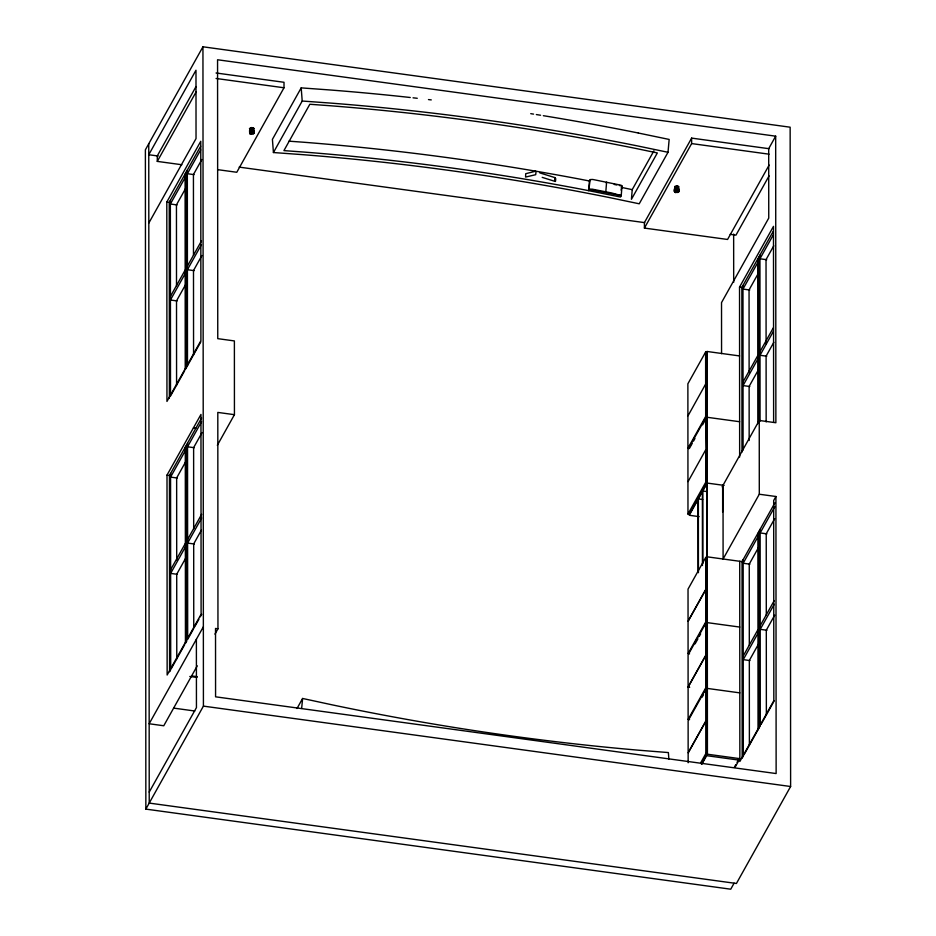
<?xml version="1.0" encoding="UTF-8"?>
<svg xmlns="http://www.w3.org/2000/svg" width="936" height="936" viewBox="0 0 936 936"><rect width="100%" height="100%" fill="white"/><g stroke="black" fill="none" stroke-linecap="round" stroke-linejoin="round"><path stroke-width="1.4" d="M251.749 127.565L249.549 128.642L251.749 127.565L253.633 128.115L253.399 129.414L253.913 128.653M253.913 130.513L253.761 133.298L251.749 132.28L251.749 129.425L249.853 129.964L249.97 133.789L251.714 134.304L253.738 133.415L253.913 130.513L251.749 129.425M674.727 187.563L676.634 185.948L678.518 186.498L678.296 187.797L674.727 187.563L674.739 186.486L676.634 185.948M677.629 192.547L678.635 191.798L676.646 190.663L676.646 187.808L674.739 188.335L674.294 191.201L675.593 192.535L678.378 192.184L678.799 188.896L676.646 187.808M249.549 130.502L249.701 133.403L253.738 133.415M674.856 192.172L674.447 188.873M249.853 129.964L249.97 133.789M674.739 188.335L674.294 191.201L675.593 192.535M589.411 180.999L588.721 190.663L620.486 197.016L621.223 195.706L622.007 185.96L621.024 185.211L592.757 179.466L590.37 179.536L589.411 180.999L580.226 179.197A2331.915 1951.267 29.2 0 0 303.358 142.213L288.943 141.172M590.148 179.689L588.721 190.663L580.039 188.967A2320.637 1941.826 29.2 0 0 304.504 152.112L283.924 150.614L309.828 104.259L330.408 105.756A2319.993 1941.287 29.2 0 1 636.433 148.567L657.341 152.942L631.437 199.298L632.221 189.645L653.925 150.813M605.814 191.821L606.587 182.169L606.212 182.836M621.048 190.125L622.007 186.053L619.398 185.515M555.235 178.016L554.943 180.905L555.247 177.934M555.528 181.221L555.75 178.647M410.237 97.496A2335.039 1953.877 29.2 0 0 330.314 89.996L301.193 87.879L272.411 139.382L273.429 152.533L303.065 154.686A2319.993 1941.287 29.2 0 1 609.079 197.496L639.23 203.791L668.012 152.287L669.158 139.441L638.317 133.017M301.649 708.447L302.609 698.467L332.21 704.855A2319.993 1941.287 29.2 0 0 638.2 750.169L668.386 752.567L668.854 759.131M252.767 132.421L252.837 129.577L249.83 129.18L251.714 129.893M677.652 190.804L677.582 188.148M251.749 127.963L252.837 127.717M676.634 186.346L677.722 186.1M253.504 132.795L253.633 129.975M678.389 191.178L678.518 188.358M148.754 143.77L149.222 803.088L736.421 883.479L790.616 786.509L790.148 127.202L202.948 46.8L145.384 149.807L145.852 809.113L730.735 889.2L734.105 883.163M196.045 86.533L157.283 155.903L157.283 161.39L181.853 164.748M157.283 161.39L196.045 92.02M148.812 223.084L196.034 138.587L195.987 70.235L148.766 154.732L158.231 156.031M166.807 202.047L200.76 141.289L200.901 340.681L166.959 401.427L166.807 202.047L169.463 202.41M200.667 146.215L169.24 202.375L169.381 398.046M185.094 177.653L170.364 204.013L177.126 204.937M200.678 149.865L187.352 173.71L194.103 174.634M185.574 188.534L176.448 204.844L176.506 285.667M201.848 159.483L193.436 174.541L193.483 255.364M249.701 133.286L251.749 132.28M253.48 133.801L254.065 132.842L252.919 131.836L250.591 131.824L249.982 132.783M216.064 72.985L284.006 82.286L284.006 87.773L236.785 172.271L217.994 169.697M170.434 296.384L185.164 270.024M187.411 266.07L201.439 240.973M185.164 273.675L170.434 300.023L177.196 300.947M201.439 244.624L187.411 269.72L194.173 270.644M185.644 284.544L176.518 300.854L176.576 385.234M201.919 255.493L193.495 270.551L193.565 354.931M273.429 152.533L302.211 101.029L301.193 87.879M184.532 370.937L170.504 396.033L170.364 200.362M200.807 341.886L185.234 369.685L185.094 174.014M167.006 475.125L200.959 414.437L201.1 614.262L167.146 675.02L167.006 475.125L169.439 475.523L201.568 418.041M185.293 450.742L170.563 477.103L177.325 478.027M201.568 421.691L187.539 446.788L194.302 447.712M185.761 461.612L176.647 477.933L176.705 560.442M202.047 432.561L193.623 447.619L193.682 528.688M217.327 445.314L234.433 414.683L234.386 340.926L217.76 338.656L217.561 59.764L775.675 136.176L775.874 422.744L759.248 420.463L722.171 486.814M170.633 569.731L185.363 543.383M187.609 539.428L201.638 514.332M185.363 547.034L170.633 573.394L177.395 574.318M201.638 517.982L187.609 543.091L194.372 544.015M185.831 557.914L176.717 574.224L176.775 658.85M201.404 530.115L193.694 543.921L193.752 628.536M171.405 668.433L184.731 644.588M186.556 641.324L185.433 643.336L185.293 447.092M193.284 629.343L187.68 639.382L187.539 443.137M194.688 626.827L198.9 619.304M200.304 616.789L201.708 614.285M203.358 626.792L149.163 723.762L163.765 725.763L197.262 665.835M214.964 634.163L217.959 628.793L217.807 412.413L234.433 414.683M149.21 792.113L196.443 707.616L196.384 639.265M145.852 809.113L203.416 706.118L202.948 46.8M296.993 708.517L302.609 698.467M769.053 148.707L691.634 138.107L644.413 222.604L644.413 228.08L727.564 239.464L769.146 165.064M644.413 228.08L691.634 143.582L691.634 138.107M674.587 191.669L676.646 190.663M678.296 187.797L678.799 187.036M678.799 188.896L678.635 191.798M678.378 192.184L678.951 191.213L677.804 190.207L675.476 190.207L674.879 191.166M775.675 136.176L768.702 148.648L768.748 218.1L721.527 302.597L721.562 353.668M769.088 175.863L735.965 235.135L730.174 234.339M739.651 457.025L739.534 287.106L773.487 226.36L773.627 422.405M705.627 352.03L705.65 384.052L706.75 384.895L706.727 352.884L705.627 352.03L687.878 383.783L687.902 415.806M773.276 231.262L741.85 287.434L741.967 452.053M706.317 352.942L707.125 351.491L739.58 355.937M757.704 262.724L742.973 289.084L749.736 290.008M773.276 234.924L759.95 258.769L766.713 259.705M758.874 272.341L749.057 289.914L749.116 372.598M773.756 245.805L766.034 259.611L766.093 343.746M705.65 384.052L687.902 416.017L687.925 448.262L689.387 448.461L692.172 443.477M687.925 448.262L705.674 416.508L705.65 384.275L706.75 385.117L706.774 417.351L702.597 424.815M706.797 450.696L706.774 418.673L705.674 417.83L687.925 449.572L687.948 481.595M693.564 440.996L694.945 438.504M706.364 418.743L707.171 417.292L739.627 421.726M743.044 381.923L757.774 355.563M760.02 351.62L773.347 327.775M705.697 449.842L687.948 481.818L687.972 514.051L689.434 514.25L706.82 483.151L705.674 417.83M757.774 359.225L743.044 385.585L749.806 386.51M773.347 331.438L760.02 355.282L766.783 356.206M758.944 368.854L749.128 386.416L749.163 440.517M773.826 342.307L766.104 356.113L766.151 421.914M687.972 514.051L705.721 482.309L705.697 450.064M690.335 511.98L698.022 498.221M698.432 497.496L706.411 483.21M705.767 557.376L688.03 589.13L688.054 621.141L705.791 589.399L705.767 557.376L706.867 558.219L706.891 590.242L705.791 589.399M704.831 626.43L706.914 622.697L706.891 590.464L705.791 589.621L688.054 621.364L688.077 653.609L689.539 653.808M722.931 559.295L759.295 494.231L759.248 420.463M688.077 653.609L705.814 621.855L705.791 589.621M759.295 494.231L775.932 496.501L773.674 500.526L773.826 700.725L739.861 761.471L739.721 561.284M705.814 623.177L705.838 655.188L706.937 656.031L706.914 624.019L705.814 623.177L688.077 654.919L688.1 686.942L689.563 687.141M695.097 643.851L697.882 638.878M699.274 636.386L700.654 633.894M706.516 624.078L707.323 622.639L739.768 627.073M774.879 502.925L742.037 561.6L742.178 758.055L743.313 756.054L743.172 559.588M757.903 536.89L743.172 563.25L749.935 564.174M774.879 506.587L760.149 532.947L766.912 533.871M758.371 547.771L749.256 564.08L749.315 645.232M774.645 518.72L766.233 533.777L766.292 614.929M688.1 686.942L705.838 655.188M689.586 719.597L688.124 719.398L688.1 687.153L705.838 655.411L706.937 656.253L706.961 688.498L704.878 692.23M688.124 719.398L705.861 687.644L705.838 655.411M705.861 688.966L688.124 720.708L688.147 752.731L705.884 720.989L705.861 688.966L706.961 689.809L706.984 721.832L705.884 720.989M702.094 697.203L703.486 694.711M706.563 689.879L707.37 688.428L739.814 692.874M701.45 764.244L707.008 754.287L706.984 722.042L705.884 721.2L688.147 752.953L688.147 762.758M743.231 655.984L757.961 629.635M760.207 625.681L774.236 600.584M757.973 633.298L743.242 659.646L749.993 660.57M774.247 604.246L760.219 629.343L766.982 630.267M758.441 644.167L749.327 660.477L749.385 745.196M774.715 615.116L766.303 630.174L766.362 714.893M700.654 762.852L705.908 753.445L705.884 721.2M703.275 760.301L706.61 754.357M701.801 764.279L707.417 754.217L707.125 351.491M734.397 767.122L735.731 764.747M737.053 762.36L738.387 759.985M734.935 767.485L739.861 758.663L707.417 754.217M744.003 754.79L760.289 725.739L760.149 529.285M760.991 724.487L774.318 700.643M253.668 128.934L253.633 128.115M678.565 187.317L678.518 186.498M252.802 129.589L253.609 129.203M252.217 128.992L251.246 128.864L252.217 128.712M252.802 131.449L253.609 131.052M676.131 188.815L676.131 186.966L676.985 186.849L677.114 188.955M676.751 187.551L676.131 187.247L676.751 187.27M535.696 171.183L525.716 173.71L525.587 177.056L535.696 174.693L536.035 171.733M302.211 101.029L331.847 103.182A2319.993 1941.287 29.2 0 1 637.872 145.993L668.012 152.287M216.076 78.472L284.006 87.773M691.634 143.582L769.053 154.183M239.148 167.111L644.717 222.639M739.534 287.106L742.423 287.504M724.148 485.398L707.218 483.081L689.235 515.268L699.11 516.625M707.101 491.599L702.796 491.002L702.842 563.32M702.679 499.52L698.361 498.935L698.42 572.692M742.423 561.659L707.277 556.838L706.469 558.289L706.61 755.668L739.054 760.114M688.1 687.153L689.563 687.363M217.959 628.793L215.526 628.465L215.572 696.817L776.131 773.557L775.932 496.501M191.623 675.921L197.262 676.693M189.809 676.459L196.864 677.418M203.416 706.118L790.616 786.509M173.628 708.107L194.793 711.009M614.192 184.427L616.801 184.965M621.27 187.364L632.221 189.645M542.19 177.36L555.329 181.49M539.873 172.914L554.966 177.629M677.605 186.475L678.308 186.837M674.727 189.423L675.511 189.821M252.72 128.103L253.422 128.454M249.83 131.04L250.626 131.438M705.674 416.508L706.774 417.351M705.721 482.309L706.82 483.151M705.814 621.855L706.914 622.697M705.861 687.644L706.961 688.498M705.908 753.445L707.008 754.287M675.64 188.136L675.628 190.792M250.743 129.765L250.731 132.421M251.374 128.829L251.374 130.689M249.549 128.642L250.041 129.402M759.95 255.107L760.067 421.188M758.827 257.119L758.944 421.75M759.026 531.297L759.154 727.752M757.704 259.061L757.821 423.692M757.891 533.239L758.031 729.694M742.973 285.421L743.09 450.04M733.648 234.082L733.684 282.333M723.037 485.246L723.095 559.003M722.639 485.971L722.65 512.004M706.82 483.807L706.867 557.563M706.341 377.805L706.411 484.532M702.386 491.728L702.445 565.496M698.022 499.543L698.08 571.849M676.494 186.791L676.494 188.639M195.811 428.267L193.378 428.009M187.34 170.059L187.481 365.73M186.217 172.072L186.358 367.743M186.416 445.15L186.556 641.394M170.563 473.44L170.703 669.685L169.58 671.697L169.439 475.453M413.045 97.812A2335.039 1953.877 29.2 0 1 417.257 98.28M428.477 99.579A2335.039 1953.877 29.2 0 1 431.274 99.906M530.747 113.665A2335.039 1953.877 29.2 0 1 533.555 114.11M536.351 114.555A2335.039 1953.877 29.2 0 1 540.552 115.233M543.348 115.69A2335.039 1953.877 29.2 0 1 638.317 133.006M621.223 195.612L589.458 189.364L592.055 189.13L611.629 192.956L621.223 195.612"/></g></svg>
